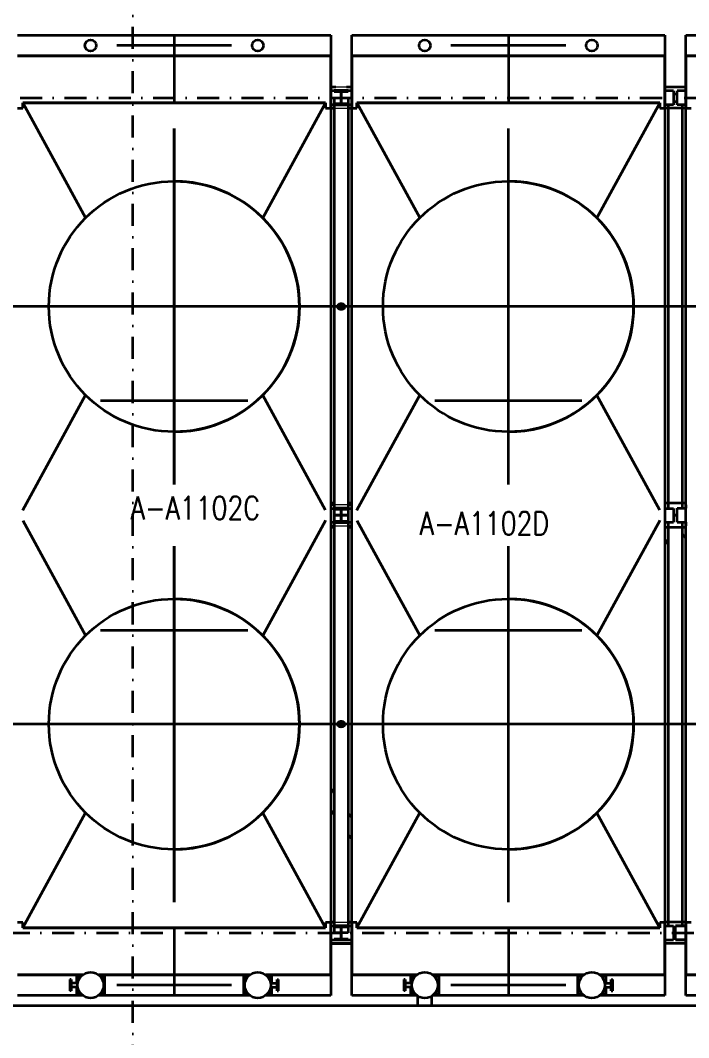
# Model space of a CAD drawing. Header units: inches. Extents: x 3135 to 9031, y -914 to 4011.
# Drawn here: x 6882 to 7251, y 2862 to 3424 of the extents above; entities that cross this region are included whole.
import ezdxf
from ezdxf.enums import TextEntityAlignment as Align

# ---------------------------------------------------------------- set-up
doc = ezdxf.new("R2010")
doc.units = ezdxf.units.IN
doc.header["$MEASUREMENT"] = 0
doc.linetypes.add('DASHDOT2', pattern=[12.700025, 6.350013, -3.175006, 0, -3.175006])
doc.linetypes.add('HIDDEN2', pattern=[0.1875, 0.125, -0.0625])
for name, color, linetype in [('Default', 7, 'Continuous'), ('TF_P_CENTER', 7, 'Continuous'), ('TF_P_Equipment', 7, 'Continuous'), ('TF_P_Steel', 7, 'Continuous')]:
    doc.layers.add(name, color=color, linetype=linetype)
doc.styles.add('ROMANS', font='romans.shx')

# ---------------------------------------------------------------- blocks, each defined once
blk = doc.blocks.new('A$Cdd380a1b')
at = {"layer": 'TF_P_CENTER', "color": 8, "linetype": 'DASHDOT2', "lineweight": 35}
for p, q in [((-47.9051, -8.6142), (-47.9051, -8.9076)), ((-46.4613, -8.6142), (-46.4613, -8.9076)), ((-47.6568, -8.6593), (-48.1534, -8.6593)), ((-46.2131, -8.6593), (-46.7096, -8.6593)), ((-47.9051, -10.556), (-47.9051, -9.0185)), ((-47.9051, -9.0185), (-47.9051, -10.556)), ((-46.4614, -9.0185), (-46.4614, -10.556)), ((-46.4613, -10.556), (-46.4613, -9.0185)), ((-47.1363, -9.7873), (-48.6739, -9.7873)), ((-45.6926, -9.7873), (-47.2301, -9.7873)), ((-44.2488, -9.7873), (-45.7864, -9.7873)), ((-47.9051, -10.5109), (-47.9051, -9.8757)), ((-46.4613, -10.5109), (-46.4613, -9.8757)), ((-48.2227, -10.1933), (-47.5875, -10.1933)), ((-46.7789, -10.1933), (-46.1437, -10.1933)), ((-47.9051, -12.3607), (-47.9051, -10.8232)), ((-47.9051, -10.8232), (-47.9051, -12.3607)), ((-46.4614, -10.8232), (-46.4614, -12.3607)), ((-46.4613, -12.3607), (-46.4613, -10.8232)), ((-47.9051, -11.5035), (-47.9051, -10.8683)), ((-46.4613, -11.5035), (-46.4613, -10.8683)), ((-48.2227, -11.1859), (-47.5875, -11.1859)), ((-46.7789, -11.1859), (-46.1437, -11.1859)), ((-47.1363, -11.592), (-48.6739, -11.592)), ((-45.6926, -11.592), (-47.2301, -11.592)), ((-44.2488, -11.592), (-45.7864, -11.592)), ((-47.9051, -12.4716), (-47.9051, -12.765)), ((-46.4613, -12.4716), (-46.4613, -12.765)), ((-47.6568, -12.7199), (-48.1534, -12.7199)), ((-46.2131, -12.7199), (-46.7096, -12.7199))]:
    blk.add_line(p, q, dxfattribs=at)
at = {"layer": 'TF_P_Equipment', "color": 8, "linetype": 'Continuous', "lineweight": 35}
for p, q in [((-48.5819, -8.6142), (-47.2283, -8.6142)), ((-47.2283, -8.6142), (-47.2283, -8.7045)), ((-47.1381, -8.7045), (-47.1381, -8.6142)), ((-47.1381, -8.6142), (-45.7846, -8.6142)), ((-45.7846, -8.6142), (-45.7846, -8.7045)), ((-45.6944, -8.7045), (-45.6944, -8.6142)), ((-45.6944, -8.6142), (-44.3408, -8.6142)), ((-47.2283, -8.7045), (-48.5819, -8.7045)), ((-48.5819, -8.7045), (-47.2283, -8.7045)), ((-47.2283, -8.9301), (-47.2283, -8.7045)), ((-47.2283, -8.7045), (-47.2283, -8.9301)), ((-45.7846, -8.7045), (-47.1381, -8.7045)), ((-47.1381, -8.7045), (-45.7846, -8.7045)), ((-47.1381, -8.7045), (-47.1381, -8.9301)), ((-47.1381, -8.9301), (-47.1381, -8.7045)), ((-45.7846, -8.9301), (-45.7846, -8.7045)), ((-45.7846, -8.7045), (-45.7846, -8.9301)), ((-44.3408, -8.7045), (-45.6944, -8.7045)), ((-45.6944, -8.7045), (-44.3408, -8.7045)), ((-45.6944, -8.7045), (-45.6944, -8.9301)), ((-45.6944, -8.9301), (-45.6944, -8.7045)), ((-47.2061, -8.8398), (-47.2283, -8.8398)), ((-47.2061, -8.8398), (-47.2283, -8.8398)), ((-47.1381, -8.8398), (-47.1604, -8.8398)), ((-47.1381, -8.8398), (-47.1604, -8.8398)), ((-47.1381, -8.8548), (-47.1381, -8.8398)), ((-47.1381, -8.8548), (-47.1381, -8.8398)), ((-45.6944, -8.8398), (-45.6944, -8.8548)), ((-45.6944, -8.8398), (-45.6944, -8.8548)), ((-45.6944, -8.8398), (-45.6944, -8.8398)), ((-45.6944, -8.8398), (-45.6944, -8.8398)), ((-47.2509, -8.9075), (-48.5593, -8.9075)), ((-48.5593, -8.9075), (-47.2509, -8.9075)), ((-48.5593, -8.9075), (-48.5593, -8.9301)), ((-48.5593, -8.9301), (-48.5593, -8.9075)), ((-48.5593, -8.9075), (-48.2879, -9.4044)), ((-47.2509, -8.9075), (-47.5223, -9.4044)), ((-47.2509, -8.9301), (-47.2509, -8.9075)), ((-47.2509, -8.9075), (-47.2509, -8.9301)), ((-47.1381, -8.9301), (-47.1381, -8.9151)), ((-47.1381, -8.9301), (-47.1381, -8.9151)), ((-47.1155, -8.9075), (-46.8442, -9.4044)), ((-45.8071, -8.9075), (-47.1155, -8.9075)), ((-47.1155, -8.9075), (-45.8071, -8.9075)), ((-47.1155, -8.9075), (-47.1155, -8.9301)), ((-47.1155, -8.9301), (-47.1155, -8.9075)), ((-45.8071, -8.9075), (-46.0785, -9.4044)), ((-45.8071, -8.9301), (-45.8071, -8.9075)), ((-45.8071, -8.9075), (-45.8071, -8.9301)), ((-45.6944, -8.9151), (-45.6944, -8.9301)), ((-45.6944, -8.9151), (-45.6944, -8.9301)), ((-48.5819, -8.9301), (-48.5592, -8.9301)), ((-47.251, -8.9301), (-47.2283, -8.9301)), ((-47.2283, -8.9301), (-47.2134, -8.9301)), ((-47.2283, -8.9301), (-47.2134, -8.9301)), ((-47.2283, -8.9301), (-47.2283, -12.4492)), ((-47.1531, -8.9301), (-47.1381, -8.9301)), ((-47.1531, -8.9301), (-47.1381, -8.9301)), ((-47.1381, -8.9301), (-47.1155, -8.9301)), ((-47.1381, -12.4492), (-47.1381, -8.9301)), ((-45.8072, -8.9301), (-45.7846, -8.9301)), ((-45.7846, -8.9301), (-45.7846, -12.4492)), ((-45.6944, -12.4492), (-45.6944, -8.9301)), ((-45.6944, -8.9301), (-45.6717, -8.9301)), ((-45.6944, -8.9301), (-45.6944, -8.9301)), ((-45.6944, -8.9301), (-45.6944, -8.9301)), ((-48.5592, -10.6669), (-48.2879, -10.1701)), ((-47.251, -10.6669), (-47.5223, -10.1701)), ((-47.1155, -10.6669), (-46.8442, -10.1701)), ((-45.8072, -10.6669), (-46.0785, -10.1701)), ((-47.2134, -10.6445), (-47.2283, -10.6445)), ((-47.2134, -10.6445), (-47.2283, -10.6445)), ((-47.1381, -10.6445), (-47.1531, -10.6445)), ((-47.1381, -10.6445), (-47.1531, -10.6445)), ((-47.1381, -10.6595), (-47.1381, -10.6445)), ((-47.1381, -10.6595), (-47.1381, -10.6445)), ((-45.6944, -10.6445), (-45.6944, -10.6594)), ((-45.6944, -10.6445), (-45.6944, -10.6594)), ((-45.6944, -10.6445), (-45.6944, -10.6445)), ((-45.6944, -10.6445), (-45.6944, -10.6445)), ((-48.5592, -10.7123), (-48.2879, -11.2091)), ((-47.251, -10.7123), (-47.5223, -11.2091)), ((-47.1381, -10.7347), (-47.1381, -10.7198)), ((-47.1381, -10.7347), (-47.1381, -10.7198)), ((-47.1155, -10.7123), (-46.8442, -11.2091)), ((-45.8072, -10.7123), (-46.0785, -11.2091)), ((-45.6944, -10.7198), (-45.6944, -10.7347)), ((-45.6944, -10.7198), (-45.6944, -10.7347)), ((-47.2283, -10.7347), (-47.2134, -10.7347)), ((-47.2283, -10.7347), (-47.2134, -10.7347)), ((-47.1531, -10.7347), (-47.1381, -10.7347)), ((-47.1531, -10.7347), (-47.1381, -10.7347)), ((-45.6944, -10.7347), (-45.6944, -10.7347)), ((-45.6944, -10.7347), (-45.6944, -10.7347)), ((-48.5593, -12.4718), (-48.2879, -11.9748)), ((-47.2509, -12.4718), (-47.5223, -11.9748)), ((-47.1155, -12.4718), (-46.8442, -11.9748)), ((-45.8071, -12.4718), (-46.0785, -11.9748)), ((-48.5592, -12.4492), (-48.5819, -12.4492)), ((-48.5593, -12.4492), (-48.5593, -12.4718)), ((-48.5593, -12.4718), (-48.5593, -12.4492)), ((-48.5593, -12.4718), (-47.2509, -12.4718)), ((-47.2509, -12.4718), (-48.5593, -12.4718)), ((-47.2283, -12.4492), (-47.251, -12.4492)), ((-47.2509, -12.4718), (-47.2509, -12.4492)), ((-47.2509, -12.4492), (-47.2509, -12.4718)), ((-47.2134, -12.4492), (-47.2283, -12.4492)), ((-47.2134, -12.4492), (-47.2283, -12.4492)), ((-47.2283, -12.6748), (-47.2283, -12.4492)), ((-47.2283, -12.4492), (-47.2283, -12.6748)), ((-47.1381, -12.4492), (-47.1531, -12.4492)), ((-47.1381, -12.4492), (-47.1531, -12.4492)), ((-47.1155, -12.4492), (-47.1381, -12.4492)), ((-47.1381, -12.4642), (-47.1381, -12.4492)), ((-47.1381, -12.4642), (-47.1381, -12.4492)), ((-47.1381, -12.4492), (-47.1381, -12.6748)), ((-47.1381, -12.6748), (-47.1381, -12.4492)), ((-47.1155, -12.4492), (-47.1155, -12.4718)), ((-47.1155, -12.4718), (-47.1155, -12.4492)), ((-47.1155, -12.4718), (-45.8071, -12.4718)), ((-45.8071, -12.4718), (-47.1155, -12.4718)), ((-45.7846, -12.4492), (-45.8072, -12.4492)), ((-45.8071, -12.4718), (-45.8071, -12.4492)), ((-45.8071, -12.4492), (-45.8071, -12.4718)), ((-45.7846, -12.6748), (-45.7846, -12.4492)), ((-45.7846, -12.4492), (-45.7846, -12.6748)), ((-45.6944, -12.4492), (-45.6944, -12.4492)), ((-45.6944, -12.4492), (-45.6944, -12.4492)), ((-45.6944, -12.4492), (-45.6944, -12.4641)), ((-45.6944, -12.4492), (-45.6944, -12.4641)), ((-45.6717, -12.4492), (-45.6944, -12.4492)), ((-45.6944, -12.4492), (-45.6944, -12.6748)), ((-45.6944, -12.6748), (-45.6944, -12.4492)), ((-47.1381, -12.5394), (-47.1381, -12.5245)), ((-47.1381, -12.5394), (-47.1381, -12.5245)), ((-45.6944, -12.5244), (-45.6944, -12.5394)), ((-45.6944, -12.5244), (-45.6944, -12.5394)), ((-47.2283, -12.5394), (-47.1381, -12.5394)), ((-47.2283, -12.5394), (-47.1381, -12.5394)), ((-45.6944, -12.5394), (-45.6944, -12.5394)), ((-45.6944, -12.5394), (-45.6944, -12.5394)), ((-48.5819, -12.6748), (-48.2996, -12.6748)), ((-48.2996, -12.6748), (-48.5819, -12.6748)), ((-48.3501, -12.6955), (-48.3563, -12.6955)), ((-48.3563, -12.6955), (-48.3563, -12.7199)), ((-48.3501, -12.6955), (-48.3501, -12.7199)), ((-48.3262, -12.6785), (-48.311, -12.6861)), ((-48.3262, -12.6785), (-48.3262, -12.711)), ((-48.3262, -12.711), (-48.3262, -12.6785)), ((-48.3042, -12.6785), (-48.3262, -12.6785)), ((-48.3262, -12.6785), (-48.3042, -12.6785)), ((-48.2324, -12.6748), (-47.5778, -12.6748)), ((-47.5778, -12.6748), (-48.2324, -12.6748)), ((-48.2059, -12.6785), (-48.2279, -12.6785)), ((-48.2279, -12.6785), (-48.2059, -12.6785)), ((-48.2059, -12.6785), (-48.2211, -12.6861)), ((-48.2059, -12.7613), (-48.2059, -12.6785)), ((-48.2059, -12.6785), (-48.2059, -12.7613)), ((-47.6043, -12.6785), (-47.6043, -12.7613)), ((-47.6043, -12.7613), (-47.6043, -12.6785)), ((-47.5823, -12.6785), (-47.6043, -12.6785)), ((-47.6043, -12.6785), (-47.5823, -12.6785)), ((-47.6043, -12.6785), (-47.5891, -12.6861)), ((-47.5105, -12.6748), (-47.2283, -12.6748)), ((-47.2283, -12.6748), (-47.5105, -12.6748)), ((-47.484, -12.6785), (-47.506, -12.6785)), ((-47.506, -12.6785), (-47.484, -12.6785)), ((-47.484, -12.6785), (-47.4992, -12.6861)), ((-47.484, -12.711), (-47.484, -12.6785)), ((-47.484, -12.6785), (-47.484, -12.711)), ((-47.46, -12.6955), (-47.4539, -12.6955)), ((-47.46, -12.7199), (-47.46, -12.6955)), ((-47.4539, -12.7199), (-47.4539, -12.6955)), ((-47.2283, -12.6748), (-47.2283, -12.765)), ((-47.1381, -12.765), (-47.1381, -12.6748)), ((-47.1381, -12.6748), (-46.8559, -12.6748)), ((-46.8559, -12.6748), (-47.1381, -12.6748)), ((-46.9064, -12.6955), (-46.9125, -12.6955)), ((-46.9125, -12.6955), (-46.9125, -12.7199)), ((-46.9064, -12.6955), (-46.9064, -12.7199)), ((-46.8824, -12.6785), (-46.8824, -12.711)), ((-46.8824, -12.711), (-46.8824, -12.6785)), ((-46.8604, -12.6785), (-46.8824, -12.6785)), ((-46.8824, -12.6785), (-46.8604, -12.6785)), ((-46.8824, -12.6785), (-46.8672, -12.6861)), ((-46.7887, -12.6748), (-46.134, -12.6748)), ((-46.134, -12.6748), (-46.7887, -12.6748)), ((-46.7621, -12.6785), (-46.7841, -12.6785)), ((-46.7841, -12.6785), (-46.7621, -12.6785)), ((-46.7621, -12.6785), (-46.7773, -12.6861)), ((-46.7621, -12.7613), (-46.7621, -12.6785)), ((-46.7621, -12.6785), (-46.7621, -12.7613)), ((-46.1606, -12.6785), (-46.1453, -12.6861)), ((-46.1606, -12.6785), (-46.1606, -12.7613)), ((-46.1606, -12.7613), (-46.1606, -12.6785)), ((-46.1385, -12.6785), (-46.1606, -12.6785)), ((-46.1606, -12.6785), (-46.1385, -12.6785)), ((-46.0668, -12.6748), (-45.7846, -12.6748)), ((-45.7846, -12.6748), (-46.0668, -12.6748)), ((-46.0402, -12.6785), (-46.0623, -12.6785)), ((-46.0623, -12.6785), (-46.0402, -12.6785)), ((-46.0402, -12.6785), (-46.0554, -12.6861)), ((-46.0402, -12.711), (-46.0402, -12.6785)), ((-46.0402, -12.6785), (-46.0402, -12.711)), ((-46.0163, -12.6955), (-46.0102, -12.6955)), ((-46.0163, -12.7199), (-46.0163, -12.6955)), ((-46.0102, -12.7199), (-46.0102, -12.6955)), ((-45.7846, -12.6748), (-45.7846, -12.765)), ((-45.6944, -12.765), (-45.6944, -12.6748)), ((-45.6944, -12.6748), (-45.4121, -12.6748)), ((-45.4121, -12.6748), (-45.6944, -12.6748)), ((-48.3563, -12.7199), (-48.3563, -12.7443)), ((-48.3501, -12.7443), (-48.3563, -12.7443)), ((-48.3216, -12.711), (-48.3501, -12.711)), ((-48.3501, -12.7199), (-48.3501, -12.7443)), ((-48.3216, -12.7288), (-48.3501, -12.7288)), ((-48.3262, -12.7288), (-48.3262, -12.7613)), ((-48.3262, -12.7613), (-48.3262, -12.7288)), ((-47.4886, -12.711), (-47.46, -12.711)), ((-47.4886, -12.7288), (-47.46, -12.7288)), ((-47.484, -12.7613), (-47.484, -12.7288)), ((-47.484, -12.7288), (-47.484, -12.7613)), ((-47.46, -12.7443), (-47.46, -12.7199)), ((-47.46, -12.7443), (-47.4539, -12.7443)), ((-47.4539, -12.7443), (-47.4539, -12.7199)), ((-46.9125, -12.7199), (-46.9125, -12.7443)), ((-46.9064, -12.7443), (-46.9125, -12.7443)), ((-46.8778, -12.711), (-46.9064, -12.711)), ((-46.9064, -12.7199), (-46.9064, -12.7443)), ((-46.8778, -12.7288), (-46.9064, -12.7288)), ((-46.8824, -12.7288), (-46.8824, -12.7613)), ((-46.8824, -12.7613), (-46.8824, -12.7288)), ((-46.0449, -12.711), (-46.0163, -12.711)), ((-46.0449, -12.7288), (-46.0163, -12.7288)), ((-46.0402, -12.7613), (-46.0402, -12.7288)), ((-46.0402, -12.7288), (-46.0402, -12.7613)), ((-46.0163, -12.7443), (-46.0163, -12.7199)), ((-46.0163, -12.7443), (-46.0102, -12.7443)), ((-46.0102, -12.7443), (-46.0102, -12.7199)), ((-48.2996, -12.765), (-48.5819, -12.765)), ((-48.3262, -12.7613), (-48.311, -12.7537)), ((-48.3262, -12.7613), (-48.3041, -12.7613)), ((-48.3041, -12.7613), (-48.3262, -12.7613)), ((-47.5777, -12.765), (-48.2324, -12.765)), ((-48.2279, -12.7613), (-48.2059, -12.7613)), ((-48.2059, -12.7613), (-48.2279, -12.7613)), ((-48.2059, -12.7613), (-48.2211, -12.7537)), ((-47.6043, -12.7613), (-47.5891, -12.7537)), ((-47.6043, -12.7613), (-47.5823, -12.7613)), ((-47.5823, -12.7613), (-47.6043, -12.7613)), ((-47.2283, -12.765), (-47.5106, -12.765)), ((-47.506, -12.7613), (-47.484, -12.7613)), ((-47.484, -12.7613), (-47.506, -12.7613)), ((-47.484, -12.7613), (-47.4992, -12.7537)), ((-46.8558, -12.765), (-47.1381, -12.765)), ((-46.8824, -12.7613), (-46.8672, -12.7537)), ((-46.8824, -12.7613), (-46.8604, -12.7613)), ((-46.8604, -12.7613), (-46.8824, -12.7613)), ((-46.134, -12.765), (-46.7887, -12.765)), ((-46.7842, -12.7613), (-46.7621, -12.7613)), ((-46.7621, -12.7613), (-46.7842, -12.7613)), ((-46.7621, -12.7613), (-46.7773, -12.7537)), ((-46.1606, -12.7613), (-46.1453, -12.7537)), ((-46.1606, -12.7613), (-46.1385, -12.7613)), ((-46.1385, -12.7613), (-46.1606, -12.7613)), ((-45.7846, -12.765), (-46.0668, -12.765)), ((-46.0623, -12.7613), (-46.0402, -12.7613)), ((-46.0402, -12.7613), (-46.0623, -12.7613)), ((-46.0402, -12.7613), (-46.0555, -12.7537)), ((-45.4121, -12.765), (-45.6944, -12.765))]:
    blk.add_line(p, q, dxfattribs=at)
at = {"layer": 'TF_P_Equipment', "color": 8, "linetype": 'HIDDEN2', "lineweight": 18}
for p, q in [((-47.2283, -8.8398), (-47.2283, -8.8398)), ((-47.2283, -8.8398), (-47.2283, -8.8398)), ((-47.2283, -8.8398), (-47.2283, -8.9301)), ((-47.2283, -8.8398), (-47.2283, -8.9301)), ((-47.1604, -8.8398), (-47.2061, -8.8398)), ((-47.1604, -8.8398), (-47.2061, -8.8398)), ((-47.1381, -8.9151), (-47.1381, -8.8548)), ((-47.1381, -8.9151), (-47.1381, -8.8548)), ((-45.6944, -8.8548), (-45.6944, -8.9151)), ((-45.6944, -8.8548), (-45.6944, -8.9151)), ((-47.2134, -8.9301), (-47.1531, -8.9301)), ((-47.2134, -8.9301), (-47.1531, -8.9301)), ((-47.2283, -10.6445), (-47.2283, -10.6445)), ((-47.2283, -10.6445), (-47.2283, -10.6445)), ((-47.2283, -10.6445), (-47.2283, -10.7347)), ((-47.2283, -10.6445), (-47.2283, -10.7347)), ((-47.1531, -10.6445), (-47.2134, -10.6445)), ((-47.1531, -10.6445), (-47.2134, -10.6445)), ((-47.1381, -10.7198), (-47.1381, -10.6595)), ((-47.1381, -10.7198), (-47.1381, -10.6595)), ((-45.6944, -10.6594), (-45.6944, -10.7198)), ((-45.6944, -10.6594), (-45.6944, -10.7198)), ((-47.2283, -10.7347), (-47.2283, -10.7347)), ((-47.2283, -10.7347), (-47.2283, -10.7347)), ((-47.2134, -10.7347), (-47.1531, -10.7347)), ((-47.2134, -10.7347), (-47.1531, -10.7347)), ((-47.2283, -12.4492), (-47.2283, -12.5394)), ((-47.2283, -12.4492), (-47.2283, -12.5394)), ((-47.1531, -12.4492), (-47.2134, -12.4492)), ((-47.1531, -12.4492), (-47.2134, -12.4492)), ((-47.1381, -12.5245), (-47.1381, -12.4642)), ((-47.1381, -12.5245), (-47.1381, -12.4642)), ((-45.6944, -12.4641), (-45.6944, -12.5244)), ((-45.6944, -12.4641), (-45.6944, -12.5244)), ((-47.2283, -12.5394), (-47.2283, -12.5394)), ((-47.2283, -12.5394), (-47.2283, -12.5394))]:
    blk.add_line(p, q, dxfattribs=at)
at = {"layer": 'TF_P_Equipment', "color": 8, "linetype": 'Continuous', "lineweight": 35}
for centre, radius in [((-48.266, -8.6593), 0.0244), ((-47.5441, -8.6593), 0.0244), ((-46.8223, -8.6593), 0.0244), ((-46.1004, -8.6593), 0.0244), ((-47.9051, -9.7873), 0.5414), ((-47.9051, -9.7873), 0.5414), ((-46.4614, -9.7873), 0.5414), ((-46.4614, -9.7873), 0.5414), ((-47.9051, -11.592), 0.5414), ((-47.9051, -11.592), 0.5414), ((-46.4614, -11.592), 0.5414), ((-46.4614, -11.592), 0.5414), ((-48.266, -12.7199), 0.0562), ((-47.5441, -12.7199), 0.0562), ((-46.8223, -12.7199), 0.0562), ((-46.1004, -12.7199), 0.0562)]:
    blk.add_circle(centre, radius, dxfattribs=at)
for centre, start, end in [((-47.9051, -9.7873), 0, 90.0012), ((-47.9051, -9.7873), 45, 90.0012), ((-47.9051, -9.7873), 269.9988, 90), ((-47.9051, -9.7873), 90, 90.0012), ((-46.4613, -9.7873), 0, 90.0012), ((-46.4613, -9.7873), 45, 90.0012), ((-46.4613, -9.7873), 269.9988, 90), ((-46.4613, -9.7873), 90, 90.0012), ((-47.9051, -9.7873), 315, 45), ((-46.4613, -9.7873), 315, 45), ((-47.9051, -9.7873), 269.9988, 0), ((-46.4613, -9.7873), 269.9988, 0), ((-47.9051, -9.7873), 269.9988, 315), ((-46.4613, -9.7873), 269.9988, 315), ((-47.9051, -11.592), 0, 90.0012), ((-47.9051, -11.592), 45, 90.0012), ((-47.9051, -11.592), 269.9988, 90), ((-47.9051, -11.592), 90, 90.0012), ((-46.4613, -11.592), 0, 90.0012), ((-46.4613, -11.592), 45, 90.0012), ((-46.4613, -11.592), 269.9988, 90), ((-46.4613, -11.592), 90, 90.0012), ((-47.9051, -11.592), 315, 45), ((-46.4613, -11.592), 315, 45), ((-47.9051, -11.592), 269.9988, 0), ((-46.4613, -11.592), 269.9988, 0), ((-47.9051, -11.592), 269.9988, 315), ((-46.4613, -11.592), 269.9988, 315)]:
    blk.add_arc(centre, 0.5414, start, end, dxfattribs=at)
at = {"layer": 'TF_P_Steel', "color": 8, "linetype": 'Continuous', "lineweight": 35}
for p, q in [((-45.8297, -8.6142), (-45.8297, -8.614)), ((-47.2061, -8.8391), (-47.2283, -8.8391)), ((-47.1832, -8.8548), (-47.2283, -8.8548)), ((-47.2134, -8.8544), (-47.2134, -8.8581)), ((-47.1531, -8.8544), (-47.2134, -8.8544)), ((-47.2134, -8.8581), (-47.1844, -8.8581)), ((-47.1844, -8.8581), (-47.1844, -8.9117)), ((-47.1832, -8.9151), (-47.1832, -8.8548)), ((-47.1381, -8.8548), (-47.1832, -8.8548)), ((-47.1832, -8.8548), (-47.1832, -8.9151)), ((-47.1821, -8.9117), (-47.1821, -8.8581)), ((-47.1821, -8.8581), (-47.1531, -8.8581)), ((-47.1381, -8.8391), (-47.1604, -8.8391)), ((-47.1531, -8.8581), (-47.1531, -8.8544)), ((-45.6944, -8.8391), (-45.7846, -8.8391)), ((-45.747, -8.8548), (-45.7846, -8.8548)), ((-45.747, -8.8548), (-45.747, -8.9151)), ((-45.747, -8.868), (-45.7319, -8.868)), ((-45.6944, -8.8548), (-45.7319, -8.8548)), ((-45.7319, -8.9151), (-45.7319, -8.8548)), ((-47.1832, -8.9151), (-47.2283, -8.9151)), ((-47.2134, -8.8849), (-47.1531, -8.8849)), ((-47.2134, -8.8849), (-47.2134, -9.7873)), ((-47.1844, -8.9117), (-47.2134, -8.9117)), ((-47.2134, -8.9117), (-47.2134, -8.9155)), ((-47.2134, -8.9155), (-47.1531, -8.9155)), ((-47.1381, -8.9151), (-47.1832, -8.9151)), ((-47.1531, -8.9117), (-47.1821, -8.9117)), ((-47.1531, -8.8849), (-47.1531, -9.7873)), ((-47.1531, -8.9155), (-47.1531, -8.9117)), ((-45.747, -8.9151), (-45.7846, -8.9151)), ((-45.7694, -10.6595), (-45.7694, -8.9151)), ((-45.747, -8.9018), (-45.7319, -8.9018)), ((-45.6944, -8.9151), (-45.7319, -8.9151)), ((-45.7095, -10.6594), (-45.7095, -8.9151)), ((-47.2134, -8.9308), (-47.2283, -8.9308)), ((-47.1381, -8.9308), (-47.1531, -8.9308)), ((-45.6944, -8.9308), (-45.7846, -8.9308)), ((-47.2134, -9.7873), (-47.2134, -10.6896)), ((-47.1531, -9.7873), (-47.1531, -10.6896)), ((-47.2134, -10.637), (-47.2283, -10.637)), ((-47.1381, -10.637), (-47.1531, -10.637)), ((-45.6944, -10.637), (-45.7846, -10.637)), ((-47.2283, -10.6595), (-47.1832, -10.6595)), ((-47.1531, -10.6591), (-47.2134, -10.6591)), ((-47.2134, -10.6591), (-47.2134, -10.6628)), ((-47.2134, -10.6628), (-47.1844, -10.6628)), ((-47.1844, -10.6628), (-47.1844, -10.7164)), ((-47.1832, -10.6595), (-47.1381, -10.6595)), ((-47.1832, -10.7198), (-47.1832, -10.6595)), ((-47.1832, -10.6595), (-47.1832, -10.7198)), ((-47.1821, -10.6628), (-47.1531, -10.6628)), ((-47.1821, -10.7164), (-47.1821, -10.6628)), ((-47.1531, -10.6628), (-47.1531, -10.6591)), ((-45.7846, -10.6595), (-45.747, -10.6595)), ((-45.747, -10.6595), (-45.747, -10.7198)), ((-45.7319, -10.7198), (-45.7319, -10.6594)), ((-45.7319, -10.6594), (-45.6944, -10.6594)), ((-47.2283, -10.7198), (-47.1832, -10.7198)), ((-47.1531, -10.6896), (-47.2134, -10.6896)), ((-47.2134, -10.6896), (-47.1531, -10.6896)), ((-47.2134, -10.6896), (-47.2134, -11.592)), ((-47.1844, -10.7164), (-47.2134, -10.7164)), ((-47.2134, -10.7164), (-47.2134, -10.7202)), ((-47.2134, -10.7202), (-47.1531, -10.7202)), ((-47.1832, -10.7198), (-47.1381, -10.7198)), ((-47.1531, -10.7164), (-47.1821, -10.7164)), ((-47.1531, -10.6896), (-47.1531, -11.592)), ((-47.1531, -10.7202), (-47.1531, -10.7164)), ((-45.7846, -10.7198), (-45.747, -10.7198)), ((-45.7694, -12.4642), (-45.7694, -10.7198)), ((-45.7319, -10.6896), (-45.747, -10.6896)), ((-45.747, -10.6896), (-45.7319, -10.6896)), ((-45.7319, -10.7198), (-45.6944, -10.7198)), ((-45.7095, -12.4641), (-45.7095, -10.7198)), ((-47.2134, -10.7423), (-47.2283, -10.7423)), ((-47.1381, -10.7423), (-47.1531, -10.7423)), ((-45.6944, -10.7423), (-45.7846, -10.7423)), ((-45.6944, -10.7887), (-45.7095, -10.7697)), ((-45.7694, -10.7913), (-45.7846, -10.8166)), ((-47.2134, -11.592), (-47.2134, -12.4943)), ((-47.1531, -11.592), (-47.1531, -12.4943)), ((-47.2134, -11.8891), (-47.2283, -11.8678)), ((-47.2134, -11.9821), (-47.2283, -11.9607)), ((-47.1381, -11.9967), (-47.1531, -11.9753)), ((-47.1381, -12.0896), (-47.1531, -12.0682)), ((-47.2134, -12.4485), (-47.2283, -12.4485)), ((-47.2283, -12.4642), (-47.1832, -12.4642)), ((-47.1531, -12.4638), (-47.2134, -12.4638)), ((-47.2134, -12.4638), (-47.2134, -12.4675)), ((-47.2134, -12.4675), (-47.1844, -12.4675)), ((-47.1844, -12.4675), (-47.1844, -12.5211)), ((-47.1832, -12.5245), (-47.1832, -12.4642)), ((-47.1832, -12.4642), (-47.1381, -12.4642)), ((-47.1832, -12.4642), (-47.1832, -12.5245)), ((-47.1821, -12.5211), (-47.1821, -12.4675)), ((-47.1821, -12.4675), (-47.1531, -12.4675)), ((-47.1381, -12.4485), (-47.1531, -12.4485)), ((-47.1531, -12.4675), (-47.1531, -12.4638)), ((-45.6944, -12.4485), (-45.7846, -12.4485)), ((-45.7846, -12.4642), (-45.747, -12.4642)), ((-45.747, -12.4642), (-45.747, -12.5245)), ((-45.747, -12.4774), (-45.7395, -12.4774)), ((-45.7395, -12.4641), (-45.6944, -12.4641)), ((-45.7395, -12.5244), (-45.7395, -12.4641)), ((-45.6944, -12.4641), (-45.7395, -12.4641)), ((-45.7395, -12.5244), (-45.7395, -12.4641)), ((-47.2283, -12.5245), (-47.1832, -12.5245)), ((-47.1531, -12.4943), (-47.2134, -12.4943)), ((-47.2134, -12.5211), (-47.2134, -12.5248)), ((-47.1844, -12.5211), (-47.2134, -12.5211)), ((-47.2134, -12.5248), (-47.1531, -12.5248)), ((-47.1832, -12.5245), (-47.1381, -12.5245)), ((-47.1531, -12.5211), (-47.1821, -12.5211)), ((-47.1531, -12.5248), (-47.1531, -12.5211)), ((-45.7846, -12.5245), (-45.747, -12.5245)), ((-45.747, -12.5112), (-45.7395, -12.5112)), ((-45.7395, -12.5244), (-45.6944, -12.5244)), ((-45.6944, -12.5244), (-45.7395, -12.5244)), ((-47.1381, -12.5402), (-47.2283, -12.5402)), ((-45.6944, -12.5402), (-45.7846, -12.5402)), ((-46.8522, -12.8098), (-46.8522, -12.7675)), ((-46.7923, -12.8098), (-46.7923, -12.7675)), ((-47.1832, -12.8098), (-48.627, -12.8098)), ((-34.2797, -12.8098), (-47.1832, -12.8098))]:
    blk.add_line(p, q, dxfattribs=at)
at = {"layer": 'TF_P_Steel', "color": 8, "linetype": 'DASHDOT2', "lineweight": 35, "ltscale": 0.015}
for points in [[(-48.0837, -17.4731), (-48.0837, -5.2714)], [(-52.396, -8.885), (-32.9262, -8.885)], [(-51.8754, -12.4943), (-32.9262, -12.4943)]]:
    blk.add_lwpolyline(points, dxfattribs=at)
at = {"layer": 'TF_P_Steel', "color": 8, "linetype": 'Continuous', "lineweight": 35}
for centre, major_axis, start_param, end_param in [((-47.1832, -9.7873), (-0.0169, 0), 5.931777, 6.283185), ((-47.1832, -9.7873), (-0.0169, 0), 0, 3.141593), ((-47.1832, -9.7873), (0.0169, 0), 0, 2.790184), ((-47.1832, -9.7873), (-0.0141, 0), 5.931777, 6.283185), ((-47.1832, -9.7873), (-0.0141, 0), 0, 3.141593), ((-47.1832, -9.7873), (0.0141, 0), 0, 2.790184), ((-47.1832, -11.592), (-0.0169, 0), 5.931777, 6.283185), ((-47.1832, -11.592), (-0.0169, 0), 0, 3.141593), ((-47.1832, -11.592), (0.0169, 0), 0, 2.790184), ((-47.1832, -11.592), (-0.0141, 0), 5.931777, 6.283185), ((-47.1832, -11.592), (-0.0141, 0), 0, 3.141593), ((-47.1832, -11.592), (0.0141, 0), 0, 2.790184)]:
    blk.add_ellipse(centre, major_axis=major_axis, ratio=0.668965, start_param=start_param, end_param=end_param, dxfattribs=at)
at = {"layer": 'Default', "color": 8, "style": 'ROMANS', "width": 0.8}
for s, p in [('A-A1102C', (-47.8136, -10.6576)), ('A-A1102D', (-46.5646, -10.7244))]:
    blk.add_text(s, height=0.1, dxfattribs=at).set_placement(p, align=Align.MIDDLE_CENTER)

msp = doc.modelspace()

# ---------------------------------------------------------------- block references
at = {"xscale": 128, "yscale": 128, "zscale": 128}
msp.add_blockref('A$Cdd380a1b', (13098.63, 4518.8), dxfattribs=at)

doc.saveas('drawing.dxf')
